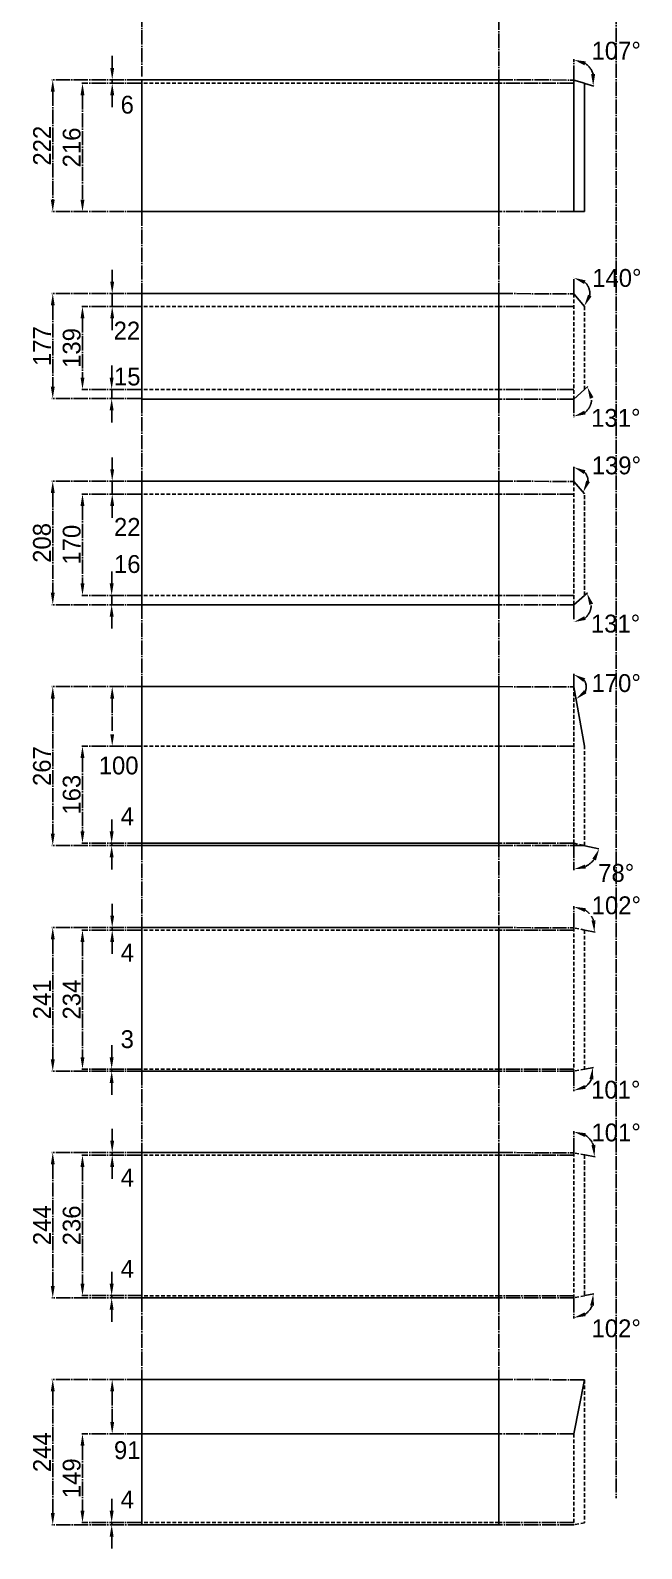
# Model space of a CAD drawing. Header units: millimetres. Extents: x -5727 to 14380, y -5693 to 6274.
# Drawn here: x 13352 to 14380, y -5693 to -3141 of the extents above; entities that cross this region are included whole.
import ezdxf

# ---------------------------------------------------------------- set-up
doc = ezdxf.new("R2010")
doc.units = ezdxf.units.MM
doc.linetypes.add('ACAD_ISO04W100', pattern=[30, 24, -3, 0, -3])
doc.linetypes.add('HIDDEN', pattern=[9.525, 6.35, -3.175])
doc.layers.add('Interior', color=7, linetype='HIDDEN')
doc.layers.add('Linhas apoio', color=8, linetype='ACAD_ISO04W100', transparency=0.3)
doc.dimstyles.new('roy-1', dxfattribs={"dimtxt": 30, "dimasz": 20, "dimexe": 1.25, "dimexo": 0.625, "dimgap": 3, "dimtad": 3, "dimtoh": 1, "dimdec": 0, "dimtxsty": 'Standard', "dimcen": 2.5, "dimadec": 0, "dimazin": 0, "dimtfac": 1, "dimtdec": 0, "dimtmove": 0, "dimatfit": 2, "dimfxl": 1, "dimarcsym": 0})

# ---------------------------------------------------------------- blocks, each defined once
blk = doc.blocks.new('*D359')
at = {"layer": 'Defpoints', "color": 0, "transparency": 16777216}
for p in [(13489.7, -3230.3), (13539.7, -3224.3), (13539.7, -3230.3)]:
    blk.add_point(p, dxfattribs=at)
at = {"layer": 'Linhas apoio', "color": 0, "linetype": 'ACAD_ISO04W100', "lineweight": -2, "transparency": 16777216}
for p, q in [((13489.7, -3204.3), (13489.7, -3184.3)), ((13539.1, -3224.3), (13488.4, -3224.3)), ((13539.1, -3230.3), (13488.4, -3230.3)), ((13489.7, -3224.3), (13489.7, -3230.3)), ((13489.7, -3250.3), (13489.7, -3270.3))]:
    blk.add_line(p, q, dxfattribs=at)
at = {"layer": 'Linhas apoio', "color": 0, "transparency": 16777216}
for points in [[(13486.4, -3204.3), (13493, -3204.3), (13489.7, -3224.3)], [(13486.4, -3250.3), (13493, -3250.3), (13489.7, -3230.3)]]:
    blk.add_solid(points, dxfattribs=at)
at = {"layer": 'Linhas apoio', "color": 0, "transparency": 16777216, "insert": (13515, -3266.4), "char_height": 30, "attachment_point": 5}
blk.add_mtext('6', dxfattribs=at)
blk = doc.blocks.new('*D360')
at = {"layer": 'Defpoints', "color": 0, "transparency": 16777216}
for p in [(13539.7, -3224.3), (13389.7, -3446), (13539.7, -3446)]:
    blk.add_point(p, dxfattribs=at)
at = {"layer": 'Linhas apoio', "color": 0, "linetype": 'ACAD_ISO04W100', "lineweight": -2, "transparency": 16777216}
for p, q in [((13539.1, -3224.3), (13388.4, -3224.3)), ((13389.7, -3244.3), (13389.7, -3426)), ((13539.1, -3446), (13388.4, -3446))]:
    blk.add_line(p, q, dxfattribs=at)
at = {"layer": 'Linhas apoio', "color": 0, "transparency": 16777216}
for points in [[(13386.4, -3244.3), (13393, -3244.3), (13389.7, -3224.3)], [(13386.4, -3426), (13393, -3426), (13389.7, -3446)]]:
    blk.add_solid(points, dxfattribs=at)
at = {"layer": 'Linhas apoio', "color": 0, "transparency": 16777216, "insert": (13371.7, -3335.1), "char_height": 30, "attachment_point": 5, "rotation": 90}
blk.add_mtext('222', dxfattribs=at)
blk = doc.blocks.new('*D361')
at = {"layer": 'Defpoints', "color": 0, "transparency": 16777216}
for p in [(13539.7, -3230.3), (13439.7, -3446), (13539.7, -3446)]:
    blk.add_point(p, dxfattribs=at)
at = {"layer": 'Linhas apoio', "color": 0, "linetype": 'ACAD_ISO04W100', "lineweight": -2, "transparency": 16777216}
for p, q in [((13539.1, -3230.3), (13438.4, -3230.3)), ((13439.7, -3250.3), (13439.7, -3426)), ((13539.1, -3446), (13438.4, -3446))]:
    blk.add_line(p, q, dxfattribs=at)
at = {"layer": 'Linhas apoio', "color": 0, "transparency": 16777216}
for points in [[(13436.4, -3250.3), (13443, -3250.3), (13439.7, -3230.3)], [(13436.4, -3426), (13443, -3426), (13439.7, -3446)]]:
    blk.add_solid(points, dxfattribs=at)
at = {"layer": 'Linhas apoio', "color": 0, "transparency": 16777216, "insert": (13421.7, -3338.1), "char_height": 30, "attachment_point": 5, "rotation": 90}
blk.add_mtext('216', dxfattribs=at)
blk = doc.blocks.new('*D362')
at = {"layer": 'Defpoints', "color": 0, "transparency": 16777216}
for p in [(13539.7, -3583.7), (13489.7, -3605.4), (13539.7, -3605.4)]:
    blk.add_point(p, dxfattribs=at)
at = {"layer": 'Linhas apoio', "color": 0, "linetype": 'ACAD_ISO04W100', "lineweight": -2, "transparency": 16777216}
for p, q in [((13489.7, -3563.7), (13489.7, -3543.7)), ((13539.1, -3583.7), (13488.4, -3583.7)), ((13489.7, -3583.7), (13489.7, -3605.4)), ((13539.1, -3605.4), (13488.4, -3605.4)), ((13489.7, -3625.4), (13489.7, -3645.4))]:
    blk.add_line(p, q, dxfattribs=at)
at = {"layer": 'Linhas apoio', "color": 0, "transparency": 16777216}
for points in [[(13486.4, -3563.7), (13493, -3563.7), (13489.7, -3583.7)], [(13486.4, -3625.4), (13493, -3625.4), (13489.7, -3605.4)]]:
    blk.add_solid(points, dxfattribs=at)
at = {"layer": 'Linhas apoio', "color": 0, "transparency": 16777216, "insert": (13514.4, -3645.9), "char_height": 30, "attachment_point": 5}
blk.add_mtext('22', dxfattribs=at)
blk = doc.blocks.new('*D363')
at = {"layer": 'Defpoints', "color": 0, "transparency": 16777216}
for p in [(13539.7, -3583.7), (13389.7, -3760.2), (13539.7, -3760.2)]:
    blk.add_point(p, dxfattribs=at)
at = {"layer": 'Linhas apoio', "color": 0, "linetype": 'ACAD_ISO04W100', "lineweight": -2, "transparency": 16777216}
for p, q in [((13539.1, -3583.7), (13388.4, -3583.7)), ((13389.7, -3603.7), (13389.7, -3740.2)), ((13539.1, -3760.2), (13388.4, -3760.2))]:
    blk.add_line(p, q, dxfattribs=at)
at = {"layer": 'Linhas apoio', "color": 0, "transparency": 16777216}
for points in [[(13386.4, -3603.7), (13393, -3603.7), (13389.7, -3583.7)], [(13386.4, -3740.2), (13393, -3740.2), (13389.7, -3760.2)]]:
    blk.add_solid(points, dxfattribs=at)
at = {"layer": 'Linhas apoio', "color": 0, "transparency": 16777216, "insert": (13371.7, -3672), "char_height": 30, "attachment_point": 5, "rotation": 90}
blk.add_mtext('177', dxfattribs=at)
blk = doc.blocks.new('*D364')
at = {"layer": 'Defpoints', "color": 0, "transparency": 16777216}
for p in [(13539.7, -3605.4), (13439.7, -3744.8), (13539.7, -3744.8)]:
    blk.add_point(p, dxfattribs=at)
at = {"layer": 'Linhas apoio', "color": 0, "linetype": 'ACAD_ISO04W100', "lineweight": -2, "transparency": 16777216}
for p, q in [((13539.1, -3605.4), (13438.4, -3605.4)), ((13439.7, -3625.4), (13439.7, -3724.8)), ((13539.1, -3744.8), (13438.4, -3744.8))]:
    blk.add_line(p, q, dxfattribs=at)
at = {"layer": 'Linhas apoio', "color": 0, "transparency": 16777216}
for points in [[(13436.4, -3625.4), (13443, -3625.4), (13439.7, -3605.4)], [(13436.4, -3724.8), (13443, -3724.8), (13439.7, -3744.8)]]:
    blk.add_solid(points, dxfattribs=at)
at = {"layer": 'Linhas apoio', "color": 0, "transparency": 16777216, "insert": (13421.7, -3675.1), "char_height": 30, "attachment_point": 5, "rotation": 90}
blk.add_mtext('139', dxfattribs=at)
blk = doc.blocks.new('*D365')
at = {"layer": 'Defpoints', "color": 0, "transparency": 16777216}
for p in [(13539.7, -3744.8), (13488.8, -3760.2), (13539.7, -3760.2)]:
    blk.add_point(p, dxfattribs=at)
at = {"layer": 'Linhas apoio', "color": 0, "linetype": 'ACAD_ISO04W100', "lineweight": -2, "transparency": 16777216}
for p, q in [((13488.8, -3724.8), (13488.8, -3704.8)), ((13539.1, -3744.8), (13487.5, -3744.8)), ((13488.8, -3744.8), (13488.8, -3760.2)), ((13539.1, -3760.2), (13487.5, -3760.2)), ((13488.8, -3780.2), (13488.8, -3800.2))]:
    blk.add_line(p, q, dxfattribs=at)
at = {"layer": 'Linhas apoio', "color": 0, "transparency": 16777216}
for points in [[(13485.4, -3724.8), (13492.1, -3724.8), (13488.8, -3744.8)], [(13485.4, -3780.2), (13492.1, -3780.2), (13488.8, -3760.2)]]:
    blk.add_solid(points, dxfattribs=at)
at = {"layer": 'Linhas apoio', "color": 0, "transparency": 16777216, "insert": (13515, -3723.3), "char_height": 30, "attachment_point": 5}
blk.add_mtext('15', dxfattribs=at)
blk = doc.blocks.new('*D366')
at = {"layer": 'Defpoints', "color": 0, "transparency": 16777216}
for p in [(13539.7, -3899), (13489.7, -3920.6), (13539.7, -3920.6)]:
    blk.add_point(p, dxfattribs=at)
at = {"layer": 'Linhas apoio', "color": 0, "linetype": 'ACAD_ISO04W100', "lineweight": -2, "transparency": 16777216}
for p, q in [((13489.7, -3879), (13489.7, -3859)), ((13539.1, -3899), (13488.4, -3899)), ((13489.7, -3899), (13489.7, -3920.6)), ((13539.1, -3920.6), (13488.4, -3920.6)), ((13489.7, -3940.6), (13489.7, -3960.6))]:
    blk.add_line(p, q, dxfattribs=at)
at = {"layer": 'Linhas apoio', "color": 0, "transparency": 16777216}
for points in [[(13486.4, -3879), (13493, -3879), (13489.7, -3899)], [(13486.4, -3940.6), (13493, -3940.6), (13489.7, -3920.6)]]:
    blk.add_solid(points, dxfattribs=at)
at = {"layer": 'Linhas apoio', "color": 0, "transparency": 16777216, "insert": (13515, -3975.9), "char_height": 30, "attachment_point": 5}
blk.add_mtext('22', dxfattribs=at)
blk = doc.blocks.new('*D367')
at = {"layer": 'Defpoints', "color": 0, "transparency": 16777216}
for p in [(13539.7, -3899), (13389.7, -4106.6), (13539.7, -4106.6)]:
    blk.add_point(p, dxfattribs=at)
at = {"layer": 'Linhas apoio', "color": 0, "linetype": 'ACAD_ISO04W100', "lineweight": -2, "transparency": 16777216}
for p, q in [((13539.1, -3899), (13388.4, -3899)), ((13389.7, -3919), (13389.7, -4086.6)), ((13539.1, -4106.6), (13388.4, -4106.6))]:
    blk.add_line(p, q, dxfattribs=at)
at = {"layer": 'Linhas apoio', "color": 0, "transparency": 16777216}
for points in [[(13386.4, -3919), (13393, -3919), (13389.7, -3899)], [(13386.4, -4086.6), (13393, -4086.6), (13389.7, -4106.6)]]:
    blk.add_solid(points, dxfattribs=at)
at = {"layer": 'Linhas apoio', "color": 0, "transparency": 16777216, "insert": (13371.7, -4002.8), "char_height": 30, "attachment_point": 5, "rotation": 90}
blk.add_mtext('208', dxfattribs=at)
blk = doc.blocks.new('*D368')
at = {"layer": 'Defpoints', "color": 0, "transparency": 16777216}
for p in [(13539.7, -3920.6), (13439.7, -4090.9), (13539.7, -4090.9)]:
    blk.add_point(p, dxfattribs=at)
at = {"layer": 'Linhas apoio', "color": 0, "linetype": 'ACAD_ISO04W100', "lineweight": -2, "transparency": 16777216}
for p, q in [((13539.1, -3920.6), (13438.4, -3920.6)), ((13439.7, -3940.6), (13439.7, -4070.9)), ((13539.1, -4090.9), (13438.4, -4090.9))]:
    blk.add_line(p, q, dxfattribs=at)
at = {"layer": 'Linhas apoio', "color": 0, "transparency": 16777216}
for points in [[(13436.4, -3940.6), (13443, -3940.6), (13439.7, -3920.6)], [(13436.4, -4070.9), (13443, -4070.9), (13439.7, -4090.9)]]:
    blk.add_solid(points, dxfattribs=at)
at = {"layer": 'Linhas apoio', "color": 0, "transparency": 16777216, "insert": (13421.7, -4005.8), "char_height": 30, "attachment_point": 5, "rotation": 90}
blk.add_mtext('170', dxfattribs=at)
blk = doc.blocks.new('*D369')
at = {"layer": 'Defpoints', "color": 0, "transparency": 16777216}
for p in [(13488.8, -4106.6), (13539.7, -4090.9), (13539.7, -4106.6)]:
    blk.add_point(p, dxfattribs=at)
at = {"layer": 'Linhas apoio', "color": 0, "linetype": 'ACAD_ISO04W100', "lineweight": -2, "transparency": 16777216}
for p, q in [((13488.8, -4070.9), (13488.8, -4050.9)), ((13539.1, -4090.9), (13487.5, -4090.9)), ((13539.1, -4106.6), (13487.5, -4106.6)), ((13488.8, -4090.9), (13488.8, -4106.6)), ((13488.8, -4126.6), (13488.8, -4146.6))]:
    blk.add_line(p, q, dxfattribs=at)
at = {"layer": 'Linhas apoio', "color": 0, "transparency": 16777216}
for points in [[(13485.4, -4070.9), (13492.1, -4070.9), (13488.8, -4090.9)], [(13485.4, -4126.6), (13492.1, -4126.6), (13488.8, -4106.6)]]:
    blk.add_solid(points, dxfattribs=at)
at = {"layer": 'Linhas apoio', "color": 0, "transparency": 16777216, "insert": (13515, -4038.5), "char_height": 30, "attachment_point": 5}
blk.add_mtext('16', dxfattribs=at)
blk = doc.blocks.new('*D370')
at = {"layer": 'Defpoints', "color": 0, "transparency": 16777216}
for p in [(13539.7, -4244.3), (13489.7, -4344.3), (13539.7, -4344.3)]:
    blk.add_point(p, dxfattribs=at)
at = {"layer": 'Linhas apoio', "color": 0, "linetype": 'ACAD_ISO04W100', "lineweight": -2, "transparency": 16777216}
for p, q in [((13539.1, -4244.3), (13488.4, -4244.3)), ((13489.7, -4264.3), (13489.7, -4324.3)), ((13539.1, -4344.3), (13488.4, -4344.3))]:
    blk.add_line(p, q, dxfattribs=at)
at = {"layer": 'Linhas apoio', "color": 0, "transparency": 16777216}
for points in [[(13486.4, -4264.3), (13493, -4264.3), (13489.7, -4244.3)], [(13486.4, -4324.3), (13493, -4324.3), (13489.7, -4344.3)]]:
    blk.add_solid(points, dxfattribs=at)
at = {"layer": 'Linhas apoio', "color": 0, "transparency": 16777216, "insert": (13500.5, -4377.1), "char_height": 30, "attachment_point": 5}
blk.add_mtext('100', dxfattribs=at)
blk = doc.blocks.new('*D371')
at = {"layer": 'Defpoints', "color": 0, "transparency": 16777216}
for p in [(13539.7, -4244.3), (13389.7, -4511.5), (13539.7, -4511.5)]:
    blk.add_point(p, dxfattribs=at)
at = {"layer": 'Linhas apoio', "color": 0, "linetype": 'ACAD_ISO04W100', "lineweight": -2, "transparency": 16777216}
for p, q in [((13539.1, -4244.3), (13388.4, -4244.3)), ((13389.7, -4264.3), (13389.7, -4491.5)), ((13539.1, -4511.5), (13388.4, -4511.5))]:
    blk.add_line(p, q, dxfattribs=at)
at = {"layer": 'Linhas apoio', "color": 0, "transparency": 16777216}
for points in [[(13386.4, -4264.3), (13393, -4264.3), (13389.7, -4244.3)], [(13386.4, -4491.5), (13393, -4491.5), (13389.7, -4511.5)]]:
    blk.add_solid(points, dxfattribs=at)
at = {"layer": 'Linhas apoio', "color": 0, "transparency": 16777216, "insert": (13371.7, -4377.9), "char_height": 30, "attachment_point": 5, "rotation": 90}
blk.add_mtext('267', dxfattribs=at)
blk = doc.blocks.new('*D372')
at = {"layer": 'Defpoints', "color": 0, "transparency": 16777216}
for p in [(13539.7, -4344.3), (13439.7, -4507.6), (13539.8, -4507.6)]:
    blk.add_point(p, dxfattribs=at)
at = {"layer": 'Linhas apoio', "color": 0, "linetype": 'ACAD_ISO04W100', "lineweight": -2, "transparency": 16777216}
for p, q in [((13539.1, -4344.3), (13438.4, -4344.3)), ((13439.7, -4364.3), (13439.7, -4487.6)), ((13539.2, -4507.6), (13438.4, -4507.6))]:
    blk.add_line(p, q, dxfattribs=at)
at = {"layer": 'Linhas apoio', "color": 0, "transparency": 16777216}
for points in [[(13436.4, -4364.3), (13443, -4364.3), (13439.7, -4344.3)], [(13436.4, -4487.6), (13443, -4487.6), (13439.7, -4507.6)]]:
    blk.add_solid(points, dxfattribs=at)
at = {"layer": 'Linhas apoio', "color": 0, "transparency": 16777216, "insert": (13421.7, -4426), "char_height": 30, "attachment_point": 5, "rotation": 90}
blk.add_mtext('163', dxfattribs=at)
blk = doc.blocks.new('*D373')
at = {"layer": 'Defpoints', "color": 0, "transparency": 16777216}
for p in [(13488.8, -4511.5), (13539.7, -4511.5), (13539.8, -4507.6)]:
    blk.add_point(p, dxfattribs=at)
at = {"layer": 'Linhas apoio', "color": 0, "linetype": 'ACAD_ISO04W100', "lineweight": -2, "transparency": 16777216}
for p, q in [((13488.8, -4487.6), (13488.8, -4467.6)), ((13539.2, -4507.6), (13487.5, -4507.6)), ((13539.1, -4511.5), (13487.5, -4511.5)), ((13488.8, -4507.6), (13488.8, -4511.5)), ((13488.8, -4531.5), (13488.8, -4551.5))]:
    blk.add_line(p, q, dxfattribs=at)
at = {"layer": 'Linhas apoio', "color": 0, "transparency": 16777216}
for points in [[(13485.4, -4487.6), (13492.1, -4487.6), (13488.8, -4507.6)], [(13485.4, -4531.5), (13492.1, -4531.5), (13488.8, -4511.5)]]:
    blk.add_solid(points, dxfattribs=at)
at = {"layer": 'Linhas apoio', "color": 0, "transparency": 16777216, "insert": (13515, -4462.4), "char_height": 30, "attachment_point": 5}
blk.add_mtext('4', dxfattribs=at)
blk = doc.blocks.new('*D374')
at = {"layer": 'Defpoints', "color": 0, "transparency": 16777216}
for p in [(13489.7, -4653.5), (13539.7, -4649.3), (13539.7, -4653.5)]:
    blk.add_point(p, dxfattribs=at)
at = {"layer": 'Linhas apoio', "color": 0, "linetype": 'ACAD_ISO04W100', "lineweight": -2, "transparency": 16777216}
for p, q in [((13489.7, -4629.3), (13489.7, -4609.3)), ((13539.1, -4649.3), (13488.4, -4649.3)), ((13539.1, -4653.5), (13488.4, -4653.5)), ((13489.7, -4649.3), (13489.7, -4653.5)), ((13489.7, -4673.5), (13489.7, -4693.5))]:
    blk.add_line(p, q, dxfattribs=at)
at = {"layer": 'Linhas apoio', "color": 0, "transparency": 16777216}
for points in [[(13486.4, -4629.3), (13493, -4629.3), (13489.7, -4649.3)], [(13486.4, -4673.5), (13493, -4673.5), (13489.7, -4653.5)]]:
    blk.add_solid(points, dxfattribs=at)
at = {"layer": 'Linhas apoio', "color": 0, "transparency": 16777216, "insert": (13515, -4691.4), "char_height": 30, "attachment_point": 5}
blk.add_mtext('4', dxfattribs=at)
blk = doc.blocks.new('*D375')
at = {"layer": 'Defpoints', "color": 0, "transparency": 16777216}
for p in [(13539.7, -4649.3), (13389.7, -4890.7), (13539.7, -4890.7)]:
    blk.add_point(p, dxfattribs=at)
at = {"layer": 'Linhas apoio', "color": 0, "linetype": 'ACAD_ISO04W100', "lineweight": -2, "transparency": 16777216}
for p, q in [((13539.1, -4649.3), (13388.4, -4649.3)), ((13389.7, -4669.3), (13389.7, -4870.7)), ((13539.1, -4890.7), (13388.4, -4890.7))]:
    blk.add_line(p, q, dxfattribs=at)
at = {"layer": 'Linhas apoio', "color": 0, "transparency": 16777216}
for points in [[(13386.4, -4669.3), (13393, -4669.3), (13389.7, -4649.3)], [(13386.4, -4870.7), (13393, -4870.7), (13389.7, -4890.7)]]:
    blk.add_solid(points, dxfattribs=at)
at = {"layer": 'Linhas apoio', "color": 0, "transparency": 16777216, "insert": (13371.7, -4770), "char_height": 30, "attachment_point": 5, "rotation": 90}
blk.add_mtext('241', dxfattribs=at)
blk = doc.blocks.new('*D376')
at = {"layer": 'Defpoints', "color": 0, "transparency": 16777216}
for p in [(13539.7, -4653.5), (13439.7, -4887.2), (13539.7, -4887.2)]:
    blk.add_point(p, dxfattribs=at)
at = {"layer": 'Linhas apoio', "color": 0, "linetype": 'ACAD_ISO04W100', "lineweight": -2, "transparency": 16777216}
for p, q in [((13539.1, -4653.5), (13438.4, -4653.5)), ((13439.7, -4673.5), (13439.7, -4867.2)), ((13539.1, -4887.2), (13438.4, -4887.2))]:
    blk.add_line(p, q, dxfattribs=at)
at = {"layer": 'Linhas apoio', "color": 0, "transparency": 16777216}
for points in [[(13436.4, -4673.5), (13443, -4673.5), (13439.7, -4653.5)], [(13436.4, -4867.2), (13443, -4867.2), (13439.7, -4887.2)]]:
    blk.add_solid(points, dxfattribs=at)
at = {"layer": 'Linhas apoio', "color": 0, "transparency": 16777216, "insert": (13421.7, -4770.4), "char_height": 30, "attachment_point": 5, "rotation": 90}
blk.add_mtext('234', dxfattribs=at)
blk = doc.blocks.new('*D377')
at = {"layer": 'Defpoints', "color": 0, "transparency": 16777216}
for p in [(13488.8, -4890.7), (13539.7, -4887.2), (13539.7, -4890.7)]:
    blk.add_point(p, dxfattribs=at)
at = {"layer": 'Linhas apoio', "color": 0, "linetype": 'ACAD_ISO04W100', "lineweight": -2, "transparency": 16777216}
for p, q in [((13488.8, -4867.2), (13488.8, -4847.2)), ((13539.1, -4887.2), (13487.5, -4887.2)), ((13539.1, -4890.7), (13487.5, -4890.7)), ((13488.8, -4887.2), (13488.8, -4890.7)), ((13488.8, -4910.7), (13488.8, -4930.7))]:
    blk.add_line(p, q, dxfattribs=at)
at = {"layer": 'Linhas apoio', "color": 0, "transparency": 16777216}
for points in [[(13485.4, -4867.2), (13492.1, -4867.2), (13488.8, -4887.2)], [(13485.4, -4910.7), (13492.1, -4910.7), (13488.8, -4890.7)]]:
    blk.add_solid(points, dxfattribs=at)
at = {"layer": 'Linhas apoio', "color": 0, "transparency": 16777216, "insert": (13515, -4837.1), "char_height": 30, "attachment_point": 5}
blk.add_mtext('3', dxfattribs=at)
blk = doc.blocks.new('*D378')
at = {"layer": 'Defpoints', "color": 0, "transparency": 16777216}
for p in [(13489.7, -5031.7), (13539.7, -5027.5), (13539.7, -5031.7)]:
    blk.add_point(p, dxfattribs=at)
at = {"layer": 'Linhas apoio', "color": 0, "linetype": 'ACAD_ISO04W100', "lineweight": -2, "transparency": 16777216}
for p, q in [((13489.7, -5007.5), (13489.7, -4987.5)), ((13539.1, -5027.5), (13488.4, -5027.5)), ((13539.1, -5031.7), (13488.4, -5031.7)), ((13489.7, -5027.5), (13489.7, -5031.7)), ((13489.7, -5051.7), (13489.7, -5071.7))]:
    blk.add_line(p, q, dxfattribs=at)
at = {"layer": 'Linhas apoio', "color": 0, "transparency": 16777216}
for points in [[(13486.4, -5007.5), (13493, -5007.5), (13489.7, -5027.5)], [(13486.4, -5051.7), (13493, -5051.7), (13489.7, -5031.7)]]:
    blk.add_solid(points, dxfattribs=at)
at = {"layer": 'Linhas apoio', "color": 0, "transparency": 16777216, "insert": (13515, -5069.6), "char_height": 30, "attachment_point": 5}
blk.add_mtext('4', dxfattribs=at)
blk = doc.blocks.new('*D379')
at = {"layer": 'Defpoints', "color": 0, "transparency": 16777216}
for p in [(13539.7, -5027.5), (13389.7, -5271.8), (13540.3, -5271.8)]:
    blk.add_point(p, dxfattribs=at)
at = {"layer": 'Linhas apoio', "color": 0, "linetype": 'ACAD_ISO04W100', "lineweight": -2, "transparency": 16777216}
for p, q in [((13539.1, -5027.5), (13388.4, -5027.5)), ((13389.7, -5047.5), (13389.7, -5251.8)), ((13539.7, -5271.8), (13388.4, -5271.8))]:
    blk.add_line(p, q, dxfattribs=at)
at = {"layer": 'Linhas apoio', "color": 0, "transparency": 16777216}
for points in [[(13386.4, -5047.5), (13393, -5047.5), (13389.7, -5027.5)], [(13386.4, -5251.8), (13393, -5251.8), (13389.7, -5271.8)]]:
    blk.add_solid(points, dxfattribs=at)
at = {"layer": 'Linhas apoio', "color": 0, "transparency": 16777216, "insert": (13371.7, -5149.6), "char_height": 30, "attachment_point": 5, "rotation": 90}
blk.add_mtext('244', dxfattribs=at)
blk = doc.blocks.new('*D380')
at = {"layer": 'Defpoints', "color": 0, "transparency": 16777216}
for p in [(13539.7, -5031.7), (13439.7, -5268), (13540.3, -5268)]:
    blk.add_point(p, dxfattribs=at)
at = {"layer": 'Linhas apoio', "color": 0, "linetype": 'ACAD_ISO04W100', "lineweight": -2, "transparency": 16777216}
for p, q in [((13539.1, -5031.7), (13438.4, -5031.7)), ((13439.7, -5051.7), (13439.7, -5248)), ((13539.7, -5268), (13438.4, -5268))]:
    blk.add_line(p, q, dxfattribs=at)
at = {"layer": 'Linhas apoio', "color": 0, "transparency": 16777216}
for points in [[(13436.4, -5051.7), (13443, -5051.7), (13439.7, -5031.7)], [(13436.4, -5248), (13443, -5248), (13439.7, -5268)]]:
    blk.add_solid(points, dxfattribs=at)
at = {"layer": 'Linhas apoio', "color": 0, "transparency": 16777216, "insert": (13421.7, -5149.9), "char_height": 30, "attachment_point": 5, "rotation": 90}
blk.add_mtext('236', dxfattribs=at)
blk = doc.blocks.new('*D381')
at = {"layer": 'Defpoints', "color": 0, "transparency": 16777216}
for p in [(13488.8, -5271.8), (13540.3, -5268), (13540.3, -5271.8)]:
    blk.add_point(p, dxfattribs=at)
at = {"layer": 'Linhas apoio', "color": 0, "linetype": 'ACAD_ISO04W100', "lineweight": -2, "transparency": 16777216}
for p, q in [((13488.8, -5248), (13488.8, -5228)), ((13539.7, -5268), (13487.5, -5268)), ((13539.7, -5271.8), (13487.5, -5271.8)), ((13488.8, -5268), (13488.8, -5271.8)), ((13488.8, -5291.8), (13488.8, -5311.8))]:
    blk.add_line(p, q, dxfattribs=at)
at = {"layer": 'Linhas apoio', "color": 0, "transparency": 16777216}
for points in [[(13485.4, -5248), (13492.1, -5248), (13488.8, -5268)], [(13485.4, -5291.8), (13492.1, -5291.8), (13488.8, -5271.8)]]:
    blk.add_solid(points, dxfattribs=at)
at = {"layer": 'Linhas apoio', "color": 0, "transparency": 16777216, "insert": (13515, -5222.9), "char_height": 30, "attachment_point": 5}
blk.add_mtext('4', dxfattribs=at)
blk = doc.blocks.new('*D387')
at = {"layer": 'Defpoints', "color": 0, "transparency": 16777216}
for p in [(13539.7, -5408.9), (13489.7, -5500.3), (13539.7, -5500.3)]:
    blk.add_point(p, dxfattribs=at)
at = {"layer": 'Linhas apoio', "color": 0, "linetype": 'ACAD_ISO04W100', "lineweight": -2, "transparency": 16777216}
for p, q in [((13539.1, -5408.9), (13488.4, -5408.9)), ((13489.7, -5428.9), (13489.7, -5480.3)), ((13539.1, -5500.3), (13488.4, -5500.3))]:
    blk.add_line(p, q, dxfattribs=at)
at = {"layer": 'Linhas apoio', "color": 0, "transparency": 16777216}
for points in [[(13486.4, -5428.9), (13493, -5428.9), (13489.7, -5408.9)], [(13486.4, -5480.3), (13493, -5480.3), (13489.7, -5500.3)]]:
    blk.add_solid(points, dxfattribs=at)
at = {"layer": 'Linhas apoio', "color": 0, "transparency": 16777216, "insert": (13515, -5527.9), "char_height": 30, "attachment_point": 5}
blk.add_mtext('91', dxfattribs=at)
blk = doc.blocks.new('*D388')
at = {"layer": 'Defpoints', "color": 0, "transparency": 16777216}
for p in [(13539.7, -5408.9), (13389.7, -5653.2), (13540.3, -5653.2)]:
    blk.add_point(p, dxfattribs=at)
at = {"layer": 'Linhas apoio', "color": 0, "linetype": 'ACAD_ISO04W100', "lineweight": -2, "transparency": 16777216}
for p, q in [((13539.1, -5408.9), (13388.4, -5408.9)), ((13389.7, -5428.9), (13389.7, -5633.2)), ((13539.7, -5653.2), (13388.4, -5653.2))]:
    blk.add_line(p, q, dxfattribs=at)
at = {"layer": 'Linhas apoio', "color": 0, "transparency": 16777216}
for points in [[(13386.4, -5428.9), (13393, -5428.9), (13389.7, -5408.9)], [(13386.4, -5633.2), (13393, -5633.2), (13389.7, -5653.2)]]:
    blk.add_solid(points, dxfattribs=at)
at = {"layer": 'Linhas apoio', "color": 0, "transparency": 16777216, "insert": (13371.7, -5531.1), "char_height": 30, "attachment_point": 5, "rotation": 90}
blk.add_mtext('244', dxfattribs=at)
blk = doc.blocks.new('*D389')
at = {"layer": 'Defpoints', "color": 0, "transparency": 16777216}
for p in [(13539.7, -5500.3), (13439.7, -5649.5), (13539.7, -5649.5)]:
    blk.add_point(p, dxfattribs=at)
at = {"layer": 'Linhas apoio', "color": 0, "linetype": 'ACAD_ISO04W100', "lineweight": -2, "transparency": 16777216}
for p, q in [((13539.1, -5500.3), (13438.4, -5500.3)), ((13439.7, -5520.3), (13439.7, -5629.5)), ((13539.1, -5649.5), (13438.4, -5649.5))]:
    blk.add_line(p, q, dxfattribs=at)
at = {"layer": 'Linhas apoio', "color": 0, "transparency": 16777216}
for points in [[(13436.4, -5520.3), (13443, -5520.3), (13439.7, -5500.3)], [(13436.4, -5629.5), (13443, -5629.5), (13439.7, -5649.5)]]:
    blk.add_solid(points, dxfattribs=at)
at = {"layer": 'Linhas apoio', "color": 0, "transparency": 16777216, "insert": (13421.7, -5574.9), "char_height": 30, "attachment_point": 5, "rotation": 90}
blk.add_mtext('149', dxfattribs=at)
blk = doc.blocks.new('*D390')
at = {"layer": 'Defpoints', "color": 0, "transparency": 16777216}
for p in [(13488.8, -5653.2), (13539.7, -5649.5), (13540.3, -5653.2)]:
    blk.add_point(p, dxfattribs=at)
at = {"layer": 'Linhas apoio', "color": 0, "linetype": 'ACAD_ISO04W100', "lineweight": -2, "transparency": 16777216}
for p, q in [((13488.8, -5629.5), (13488.8, -5609.5)), ((13539.1, -5649.5), (13487.5, -5649.5)), ((13539.7, -5653.2), (13487.5, -5653.2)), ((13488.8, -5649.5), (13488.8, -5653.2)), ((13488.8, -5673.2), (13488.8, -5693.2))]:
    blk.add_line(p, q, dxfattribs=at)
at = {"layer": 'Linhas apoio', "color": 0, "transparency": 16777216}
for points in [[(13485.4, -5629.5), (13492.1, -5629.5), (13488.8, -5649.5)], [(13485.4, -5673.2), (13492.1, -5673.2), (13488.8, -5653.2)]]:
    blk.add_solid(points, dxfattribs=at)
at = {"layer": 'Linhas apoio', "color": 0, "transparency": 16777216, "insert": (13515, -5610.5), "char_height": 30, "attachment_point": 5}
blk.add_mtext('4', dxfattribs=at)
blk = doc.blocks.new('*D397')
at = {"layer": 'Defpoints', "color": 0, "transparency": 16777216}
for p in [(14285.9, -3197.2), (14266.1, -3224.8), (14266.1, -3224.8), (14284.1, -3230.3), (14266.1, -3446)]:
    blk.add_point(p, dxfattribs=at)
at = {"layer": 'Linhas apoio', "color": 0, "linetype": 'ACAD_ISO04W100', "lineweight": -2, "transparency": 16777216}
for p, q in [((14266.1, -3224.1), (14266.1, -3189.5)), ((14284.7, -3230.5), (14299.8, -3235.1))]:
    blk.add_line(p, q, dxfattribs=at)
blk.add_arc((14266.1, -3224.8), 34, 17.1466, 55.7673, dxfattribs=at)
at = {"layer": 'Linhas apoio', "color": 0, "transparency": 16777216}
for points in [[(14284.2, -3199.9), (14286.2, -3193.5), (14266.1, -3190.8)], [(14301.9, -3214.8), (14295.2, -3214.8), (14298.6, -3234.8)]]:
    blk.add_solid(points, dxfattribs=at)
at = {"layer": 'Linhas apoio', "color": 0, "transparency": 16777216, "insert": (14337.4, -3175.7), "char_height": 30, "attachment_point": 5}
blk.add_mtext('107°', dxfattribs=at)
blk = doc.blocks.new('*D398')
at = {"layer": 'Defpoints', "color": 0, "transparency": 16777216}
for p in [(14266.1, -3584.2), (14284.1, -3744.8), (14266.1, -3760.2), (14266.1, -3760.2), (14286.8, -3782)]:
    blk.add_point(p, dxfattribs=at)
at = {"layer": 'Linhas apoio', "color": 0, "linetype": 'ACAD_ISO04W100', "lineweight": -2, "transparency": 16777216}
for p, q in [((14284.6, -3744.4), (14289.8, -3739.9)), ((14266.1, -3760.8), (14266.1, -3791.5))]:
    blk.add_line(p, q, dxfattribs=at)
blk.add_arc((14266.1, -3760.2), 30, 308.9177, 1.6575, dxfattribs=at)
at = {"layer": 'Linhas apoio', "color": 0, "transparency": 16777216}
for points in [[(14293, -3760.5), (14299.2, -3758.1), (14288.9, -3740.7)], [(14286.1, -3786.7), (14283.8, -3780.4), (14266.1, -3790.2)]]:
    blk.add_solid(points, dxfattribs=at)
at = {"layer": 'Linhas apoio', "color": 0, "transparency": 16777216, "insert": (14336.8, -3792.8), "char_height": 30, "attachment_point": 5}
blk.add_mtext('131°', dxfattribs=at)
blk = doc.blocks.new('*D399')
at = {"layer": 'Defpoints', "color": 0, "transparency": 16777216}
for p in [(14266.1, -3584.2), (14266.1, -3584.2), (14293.1, -3585.7), (14284.1, -3605.4), (14266.1, -3760.2)]:
    blk.add_point(p, dxfattribs=at)
at = {"layer": 'Linhas apoio', "color": 0, "linetype": 'ACAD_ISO04W100', "lineweight": -2, "transparency": 16777216}
blk.add_line((14266.1, -3583.6), (14266.1, -3556), dxfattribs=at)
blk.add_arc((14266.1, -3584.2), 27, 353.8548, 46.5187, dxfattribs=at)
at = {"layer": 'Linhas apoio', "color": 0, "transparency": 16777216}
for points in [[(14283.4, -3567.7), (14285.9, -3561.5), (14266.1, -3557.2)], [(14295.9, -3588.7), (14290, -3585.5), (14283.6, -3604.8)]]:
    blk.add_solid(points, dxfattribs=at)
at = {"layer": 'Linhas apoio', "color": 0, "transparency": 16777216, "insert": (14338.5, -3557.6), "char_height": 30, "attachment_point": 5}
blk.add_mtext('140°', dxfattribs=at)
blk = doc.blocks.new('*D401')
at = {"layer": 'Defpoints', "color": 0, "transparency": 16777216}
for p in [(14266.1, -3899.5), (14266.1, -3899.5), (14290, -3900.6), (14284.1, -3920.1), (14266.1, -4105.5)]:
    blk.add_point(p, dxfattribs=at)
at = {"layer": 'Linhas apoio', "color": 0, "linetype": 'ACAD_ISO04W100', "lineweight": -2, "transparency": 16777216}
blk.add_line((14266.1, -3898.8), (14266.1, -3874.3), dxfattribs=at)
blk.add_arc((14266.1, -3899.5), 23.9, 0.4347, 40.6044, dxfattribs=at)
at = {"layer": 'Linhas apoio', "color": 0, "transparency": 16777216}
for points in [[(14282.9, -3886.9), (14285.7, -3880.8), (14266.1, -3875.5)], [(14293.1, -3900.6), (14287, -3897.9), (14281.8, -3917.5)]]:
    blk.add_solid(points, dxfattribs=at)
at = {"layer": 'Linhas apoio', "color": 0, "transparency": 16777216, "insert": (14337.7, -3872.7), "char_height": 30, "attachment_point": 5}
blk.add_mtext('139°', dxfattribs=at)
blk = doc.blocks.new('*D402')
at = {"layer": 'Defpoints', "color": 0, "transparency": 16777216}
for p in [(14266.1, -3899.5), (14266.1, -4106.6), (14266.1, -4106.6), (14284.1, -4090.9), (14286.3, -4127.8)]:
    blk.add_point(p, dxfattribs=at)
at = {"layer": 'Linhas apoio', "color": 0, "linetype": 'ACAD_ISO04W100', "lineweight": -2, "transparency": 16777216}
for p, q in [((14266.1, -4107.2), (14266.1, -4137.1)), ((14284.6, -4090.5), (14289.1, -4086.5))]:
    blk.add_line(p, q, dxfattribs=at)
blk.add_arc((14266.1, -4106.6), 29.3, 309.9099, 1.1292, dxfattribs=at)
at = {"layer": 'Linhas apoio', "color": 0, "transparency": 16777216}
for points in [[(14292.3, -4107.2), (14298.5, -4104.8), (14288.2, -4087.3)], [(14286, -4132.2), (14283.8, -4125.9), (14266.1, -4135.9)]]:
    blk.add_solid(points, dxfattribs=at)
at = {"layer": 'Linhas apoio', "color": 0, "transparency": 16777216, "insert": (14336.3, -4138.6), "char_height": 30, "attachment_point": 5}
blk.add_mtext('131°', dxfattribs=at)
blk = doc.blocks.new('*D403')
at = {"layer": 'Defpoints', "color": 0, "transparency": 16777216}
for p in [(14283.6, -4233.3), (14266.1, -4244.8), (14266.1, -4244.8), (14284.1, -4344.3), (14266.2, -4507.6)]:
    blk.add_point(p, dxfattribs=at)
at = {"layer": 'Linhas apoio', "color": 0, "linetype": 'ACAD_ISO04W100', "lineweight": -2, "transparency": 16777216}
blk.add_line((14266.1, -4244.2), (14266.1, -4222.6), dxfattribs=at)
blk.add_arc((14266.1, -4244.8), 20.9, 337.334, 32.9414, dxfattribs=at)
at = {"layer": 'Linhas apoio', "color": 0, "transparency": 16777216}
for points in [[(14282.1, -4236.4), (14285.3, -4230.5), (14266.1, -4223.9)], [(14287.5, -4255.5), (14283.3, -4250.3), (14269.8, -4265.4)]]:
    blk.add_solid(points, dxfattribs=at)
at = {"layer": 'Linhas apoio', "color": 0, "transparency": 16777216, "insert": (14337.4, -4238.6), "char_height": 30, "attachment_point": 5}
blk.add_mtext('170°', dxfattribs=at)
blk = doc.blocks.new('*D404')
at = {"layer": 'Defpoints', "color": 0, "transparency": 16777216}
for p in [(14266.1, -4244.8), (14266.1, -4507.8), (14266.2, -4507.6), (14284.1, -4511.5), (14285.2, -4546.9)]:
    blk.add_point(p, dxfattribs=at)
at = {"layer": 'Linhas apoio', "color": 0, "linetype": 'ACAD_ISO04W100', "lineweight": -2, "transparency": 16777216}
for p, q in [((14266.1, -4508.5), (14266.1, -4552.6)), ((14284.7, -4511.7), (14310, -4517.3))]:
    blk.add_line(p, q, dxfattribs=at)
blk.add_arc((14266.1, -4507.6), 43.7, 296.4278, 321.1163, dxfattribs=at)
at = {"layer": 'Linhas apoio', "color": 0, "transparency": 16777216}
for points in [[(14297.1, -4533.6), (14303.2, -4536.5), (14308.8, -4517)], [(14286.3, -4550), (14284.8, -4543.5), (14266.1, -4551.3)]]:
    blk.add_solid(points, dxfattribs=at)
at = {"layer": 'Linhas apoio', "color": 0, "transparency": 16777216, "insert": (14337.4, -4557.7), "char_height": 30, "attachment_point": 5}
blk.add_mtext('78°', dxfattribs=at)
blk = doc.blocks.new('*D405')
at = {"layer": 'Defpoints', "color": 0, "transparency": 16777216}
for p in [(14285.9, -4620.4), (14266.1, -4649.8), (14266.1, -4649.8), (14284.1, -4653.5), (14266.1, -4890.7)]:
    blk.add_point(p, dxfattribs=at)
at = {"layer": 'Linhas apoio', "color": 0, "linetype": 'ACAD_ISO04W100', "lineweight": -2, "transparency": 16777216}
for p, q in [((14266.1, -4649.2), (14266.1, -4613.1)), ((14284.7, -4653.6), (14302, -4657.2))]:
    blk.add_line(p, q, dxfattribs=at)
for start, end in [(42.8849, 57.2144), (21.0634, 33.7357)]:
    blk.add_arc((14266.1, -4649.8), 35.4, start, end, dxfattribs=at)
at = {"layer": 'Linhas apoio', "color": 0, "transparency": 16777216}
for points in [[(14284.3, -4623.2), (14286.2, -4616.8), (14266.1, -4614.3)], [(14302.5, -4636.8), (14295.8, -4637.3), (14300.8, -4657)]]:
    blk.add_solid(points, dxfattribs=at)
at = {"layer": 'Linhas apoio', "color": 0, "transparency": 16777216, "insert": (14337.6, -4612.1), "char_height": 30, "attachment_point": 5}
blk.add_mtext('102°', dxfattribs=at)
blk = doc.blocks.new('*D406')
at = {"layer": 'Defpoints', "color": 0, "transparency": 16777216}
for p in [(14266.1, -4649.8), (14266.1, -4890.7), (14266.1, -4890.7), (14284.1, -4887.2), (14284.1, -4917.8)]:
    blk.add_point(p, dxfattribs=at)
at = {"layer": 'Linhas apoio', "color": 0, "linetype": 'ACAD_ISO04W100', "lineweight": -2, "transparency": 16777216}
for p, q in [((14266.1, -4891.3), (14266.1, -4924.4)), ((14284.7, -4887.1), (14299.3, -4884.3))]:
    blk.add_line(p, q, dxfattribs=at)
blk.add_arc((14266.1, -4890.7), 32.5, 305.8076, 335.0395, dxfattribs=at)
at = {"layer": 'Linhas apoio', "color": 0, "transparency": 16777216}
for points in [[(14292.3, -4904), (14298.9, -4904.8), (14298, -4884.5)], [(14286.2, -4920.2), (14284.1, -4913.9), (14266.1, -4923.2)]]:
    blk.add_solid(points, dxfattribs=at)
at = {"layer": 'Linhas apoio', "color": 0, "transparency": 16777216, "insert": (14336.7, -4922), "char_height": 30, "attachment_point": 5}
blk.add_mtext('101°', dxfattribs=at)
blk = doc.blocks.new('*D407')
at = {"layer": 'Defpoints', "color": 0, "transparency": 16777216}
for p in [(14285.7, -4998.5), (14266.1, -5028), (14266.1, -5028), (14284.1, -5031.4), (14266.1, -5268.8)]:
    blk.add_point(p, dxfattribs=at)
at = {"layer": 'Linhas apoio', "color": 0, "linetype": 'ACAD_ISO04W100', "lineweight": -2, "transparency": 16777216}
for p, q in [((14266.1, -5027.3), (14266.1, -4991.3)), ((14284.7, -5031.5), (14302.1, -5034.9))]:
    blk.add_line(p, q, dxfattribs=at)
for start, end in [(29.9055, 57.2144), (21.8856, 26.9871)]:
    blk.add_arc((14266.1, -5028), 35.4, start, end, dxfattribs=at)
at = {"layer": 'Linhas apoio', "color": 0, "transparency": 16777216}
for points in [[(14284.3, -5001.4), (14286.2, -4995), (14266.1, -4992.5)], [(14302.3, -5014.4), (14295.7, -5015.1), (14300.9, -5034.7)]]:
    blk.add_solid(points, dxfattribs=at)
at = {"layer": 'Linhas apoio', "color": 0, "transparency": 16777216, "insert": (14337.3, -4993.9), "char_height": 30, "attachment_point": 5}
blk.add_mtext('101°', dxfattribs=at)
blk = doc.blocks.new('*D408')
at = {"layer": 'Defpoints', "color": 0, "transparency": 16777216}
for p in [(14266.1, -5028), (14266.1, -5271.8), (14266.1, -5271.8), (14284.1, -5268), (14284.7, -5299.5)]:
    blk.add_point(p, dxfattribs=at)
at = {"layer": 'Linhas apoio', "color": 0, "linetype": 'ACAD_ISO04W100', "lineweight": -2, "transparency": 16777216}
for p, q in [((14266.1, -5272.4), (14266.1, -5306.4)), ((14284.7, -5267.9), (14300, -5264.7))]:
    blk.add_line(p, q, dxfattribs=at)
blk.add_arc((14266.1, -5271.8), 33.4, 304.8399, 336.8823, dxfattribs=at)
at = {"layer": 'Linhas apoio', "color": 0, "transparency": 16777216}
for points in [[(14293.5, -5284.5), (14300.1, -5285.2), (14298.8, -5265)], [(14286.2, -5302.4), (14284.2, -5296), (14266.1, -5305.2)]]:
    blk.add_solid(points, dxfattribs=at)
at = {"layer": 'Linhas apoio', "color": 0, "transparency": 16777216, "insert": (14337.4, -5323.1), "char_height": 30, "attachment_point": 5}
blk.add_mtext('102°', dxfattribs=at)

msp = doc.modelspace()

# ---------------------------------------------------------------- linework, layer by layer
for p, q in [((13539.69, -3445.971), (13539.69, -3224.27)), ((14139.69, -3224.27), (13539.69, -3224.27)), ((14139.69, -3224.27), (14139.69, -3445.971)), ((14266.094, -3224.77), (14266.094, -3445.971)), ((14284.094, -3230.303), (14266.094, -3224.77)), ((14284.094, -3230.303), (14284.094, -3445.971)), ((14139.69, -3445.971), (13539.69, -3445.971)), ((14284.094, -3445.971), (14266.094, -3445.971)), ((13539.69, -3761.212), (13539.69, -3583.712)), ((14139.69, -3583.712), (13539.69, -3583.712)), ((14139.69, -3583.712), (14139.69, -3761.212)), ((14266.094, -3584.212), (14284.094, -3605.381)), ((14266.094, -3761.212), (14284.094, -3744.797)), ((14139.69, -3761.212), (13539.69, -3761.212)), ((13539.69, -4106.588), (13539.69, -3898.952)), ((14139.69, -3898.952), (13539.69, -3898.952)), ((14139.69, -3898.952), (14139.69, -4106.588)), ((14284.094, -3920.13), (14266.094, -3899.452)), ((14139.69, -4106.588), (13539.69, -4106.588)), ((14284.094, -4090.919), (14266.094, -4106.588)), ((13539.69, -4511.539), (13539.69, -4244.329)), ((14139.69, -4244.329), (13539.69, -4244.329)), ((14139.69, -4244.329), (14139.69, -4511.539)), ((14284.094, -4344.344), (14266.094, -4244.829)), ((14139.69, -4511.539), (13539.69, -4511.539)), ((14139.794, -4507.586), (13539.794, -4507.586)), ((13539.69, -4890.663), (13539.69, -4649.279)), ((14139.69, -4649.279), (13539.69, -4649.279)), ((14139.69, -4649.279), (14139.69, -4890.663)), ((14139.69, -4890.663), (13539.69, -4890.663)), ((13539.69, -5271.763), (13539.69, -5027.462)), ((14139.69, -5027.462), (13539.69, -5027.462)), ((14139.69, -5027.462), (14139.69, -5271.763)), ((14140.296, -5271.763), (13540.296, -5271.763)), ((13539.69, -5653.211), (13539.69, -5408.91)), ((14139.69, -5408.91), (13539.69, -5408.91)), ((14139.69, -5408.91), (14139.69, -5653.211)), ((14284.094, -5409.41), (14266.094, -5500.316)), ((14139.69, -5500.316), (13539.69, -5500.316)), ((14140.296, -5653.211), (13540.296, -5653.211))]:
    msp.add_line(p, q)
at = {"layer": 'Interior'}
for p, q in [((14139.69, -3230.303), (13539.69, -3230.303)), ((14266.094, -3584.212), (14266.094, -3761.212)), ((14139.69, -3605.381), (13539.69, -3605.381)), ((14284.094, -3605.381), (14284.094, -3744.797)), ((14139.69, -3744.797), (13539.69, -3744.797)), ((14266.094, -4106.588), (14266.094, -3899.452)), ((14139.69, -3920.622), (13539.69, -3920.622)), ((14284.094, -4090.919), (14284.094, -3920.13)), ((14139.69, -4090.919), (13539.69, -4090.919)), ((14266.094, -4507.827), (14266.094, -4244.829)), ((14139.69, -4344.344), (13539.69, -4344.344)), ((14284.094, -4511.539), (14284.094, -4344.344)), ((14266.198, -4507.586), (14284.094, -4511.539)), ((14139.69, -4653.514), (13539.69, -4653.514)), ((14266.094, -4649.779), (14266.094, -4890.663)), ((14284.094, -4653.514), (14266.094, -4649.779)), ((14284.094, -4653.514), (14284.094, -4887.214)), ((14139.69, -4887.214), (13539.69, -4887.214)), ((14284.094, -4887.214), (14266.094, -4890.663)), ((14139.69, -5031.697), (13539.69, -5031.697)), ((14266.094, -5027.962), (14266.094, -5271.763)), ((14284.094, -5031.428), (14266.094, -5027.962)), ((14284.094, -5031.428), (14284.094, -5268.028)), ((14140.296, -5268.028), (13540.296, -5268.028)), ((14284.094, -5268.028), (14266.094, -5271.763)), ((14284.094, -5409.41), (14284.094, -5649.71)), ((14266.094, -5500.316), (14266.094, -5653.176)), ((14140.296, -5649.476), (13540.296, -5649.476)), ((14284.094, -5649.71), (14266.094, -5653.176))]:
    msp.add_line(p, q, dxfattribs=at)
at = {"layer": 'Linhas apoio'}
for p, q in [((14337.351, -2384.535), (14337.351, -5608.609)), ((13539.69, -3080.997), (13539.69, -3218.738)), ((14139.69, -3086.53), (14139.69, -3224.27)), ((14139.69, -3224.27), (14266.094, -3224.77)), ((14266.094, -3230.303), (14139.69, -3230.303)), ((13539.69, -3445.971), (13539.69, -3583.712)), ((14266.094, -3445.971), (14139.69, -3445.971)), ((14139.69, -3445.971), (14139.69, -3583.712)), ((14139.69, -3583.712), (14266.094, -3584.212)), ((14266.094, -3605.381), (14139.69, -3605.381)), ((14266.094, -3744.797), (14139.69, -3744.797)), ((13539.69, -3761.212), (13539.69, -3898.952)), ((14266.094, -3761.212), (14139.69, -3761.212)), ((14139.69, -3761.212), (14139.69, -3898.952)), ((14139.69, -3898.952), (14266.094, -3899.452)), ((14266.094, -3920.622), (14139.69, -3920.622)), ((13539.69, -4106.588), (13539.69, -4244.329)), ((14266.094, -4090.919), (14139.69, -4090.919)), ((14266.094, -4106.588), (14139.69, -4106.588)), ((14139.69, -4106.588), (14139.69, -4244.329)), ((14139.69, -4244.329), (14266.094, -4244.829)), ((14266.094, -4344.344), (14139.69, -4344.344)), ((13539.69, -4511.539), (13539.69, -4649.279)), ((14284.094, -4511.539), (14139.69, -4511.539)), ((14266.198, -4507.586), (14139.794, -4507.586)), ((14139.794, -4507.586), (14139.794, -4645.326)), ((14139.69, -4649.279), (14266.094, -4649.779)), ((14266.094, -4653.514), (14139.69, -4653.514)), ((13539.69, -4890.663), (13539.69, -5028.404)), ((14266.094, -4887.214), (14139.69, -4887.214)), ((14266.094, -4890.663), (14139.69, -4890.663)), ((14139.69, -4890.663), (14139.69, -5028.404)), ((14139.69, -5027.462), (14266.094, -5027.962)), ((14266.094, -5031.697), (14139.69, -5031.697)), ((13539.69, -5271.763), (13539.69, -5408.91)), ((14139.69, -5271.763), (14139.69, -5408.91)), ((14266.094, -5268.028), (14140.296, -5268.028)), ((14266.699, -5271.763), (14140.296, -5271.763)), ((14139.69, -5408.91), (14284.094, -5409.41)), ((14266.094, -5500.316), (14139.69, -5500.316)), ((14266.094, -5649.476), (14140.296, -5649.476)), ((14266.699, -5653.211), (14140.296, -5653.211))]:
    msp.add_line(p, q, dxfattribs=at)

# ---------------------------------------------------------------- dimensions: what is measured, and where the dimension line sits
for base, line1, line2, picture, middle in [((14285.919, -3197.176), ((14266.094, -3224.77), (14266.094, -3445.971)), ((14266.094, -3224.77), (14284.094, -3230.303)), '*D397', (14337.351, -3175.736)), ((14283.561, -4233.297), ((14266.094, -4244.829), (14266.198, -4507.586)), ((14266.094, -4244.829), (14284.094, -4344.344)), '*D403', (14337.351, -4238.64)), ((14285.167, -4546.933), ((14266.094, -4507.827), (14266.094, -4244.829)), ((14266.198, -4507.586), (14284.094, -4511.539)), '*D404', (14337.351, -4557.73)), ((14285.861, -4620.372), ((14266.094, -4649.779), (14266.094, -4890.663)), ((14266.094, -4649.779), (14284.094, -4653.514)), '*D405', (14337.557, -4612.101)), ((14284.103, -4917.752), ((14266.094, -4890.663), (14266.094, -4649.779)), ((14266.094, -4890.663), (14284.094, -4887.214)), '*D406', (14336.705, -4922.033)), ((14285.72, -4998.46), ((14266.094, -5027.962), (14266.094, -5268.846)), ((14266.094, -5027.962), (14284.094, -5031.428)), '*D407', (14337.309, -4993.882)), ((14284.728, -5299.485), ((14266.094, -5271.763), (14266.094, -5027.962)), ((14266.094, -5271.763), (14284.094, -5268.028)), '*D408', (14337.404, -5323.134))]:
    dim = msp.add_angular_dim_2l(base=base, line1=line1, line2=line2, dimstyle='roy-1', override={"dimtmove": 2}, dxfattribs=at)
    dim.commit()
    dim.dimension.update_dxf_attribs({"geometry": picture, "text_midpoint": middle, "dimtype": 162})
for base, p1, p2, picture, middle in [((13489.69, -3230.303), (13539.69, -3224.27), (13539.69, -3230.303), '*D359', (13515.044, -3266.393)), ((13489.69, -3605.381), (13539.69, -3583.712), (13539.69, -3605.381), '*D362', (13514.359, -3645.91)), ((13488.753, -3760.212), (13539.69, -3744.797), (13539.69, -3760.212), '*D365', (13515.044, -3723.308)), ((13489.69, -3920.622), (13539.69, -3898.952), (13539.69, -3920.622), '*D366', (13515.044, -3975.858)), ((13488.753, -4106.588), (13539.69, -4090.919), (13539.69, -4106.588), '*D369', (13515.044, -4038.549)), ((13489.69, -4344.344), (13539.69, -4244.329), (13539.69, -4344.344), '*D370', (13500.477, -4377.075)), ((13488.753, -4511.539), (13539.794, -4507.586), (13539.69, -4511.539), '*D373', (13515.044, -4462.364)), ((13489.69, -4653.514), (13539.69, -4649.279), (13539.69, -4653.514), '*D374', (13515.044, -4691.402)), ((13488.753, -4890.663), (13539.69, -4887.214), (13539.69, -4890.663), '*D377', (13514.998, -4837.089)), ((13489.69, -5031.697), (13539.69, -5027.462), (13539.69, -5031.697), '*D378', (13515.044, -5069.584)), ((13488.753, -5271.763), (13540.296, -5268.028), (13540.296, -5271.763), '*D381', (13515.044, -5222.933)), ((13489.69, -5500.316), (13539.69, -5408.91), (13539.69, -5500.316), '*D387', (13515.044, -5527.86)), ((13488.753, -5653.211), (13539.69, -5649.476), (13540.296, -5653.211), '*D390', (13515.044, -5610.545))]:
    dim = msp.add_linear_dim(base=base, p1=p1, p2=p2, angle=90, dimstyle='roy-1', override={"dimtmove": 2}, dxfattribs=at)
    dim.commit()
    dim.dimension.update_dxf_attribs({"geometry": picture, "text_midpoint": middle, "dimtype": 160})
for base, p1, p2, picture, middle in [((13389.69, -3445.971), (13539.69, -3224.27), (13539.69, -3445.971), '*D360', (13371.69, -3335.121)), ((13439.69, -3445.971), (13539.69, -3230.303), (13539.69, -3445.971), '*D361', (13421.69, -3338.137)), ((13389.69032581, -3760.21167393), (13539.69032581, -3583.71167393), (13539.69032581, -3760.21167393), '*D363', (13371.69032581, -3671.96167393)), ((13439.69, -3744.797), (13539.69, -3605.381), (13539.69, -3744.797), '*D364', (13421.69, -3675.089)), ((13389.69, -4106.588), (13539.69, -3898.952), (13539.69, -4106.588), '*D367', (13371.69, -4002.77)), ((13439.69, -4090.919), (13539.69, -3920.622), (13539.69, -4090.919), '*D368', (13421.69, -4005.771)), ((13389.69, -4511.539), (13539.69, -4244.329), (13539.69, -4511.539), '*D371', (13371.69, -4377.934)), ((13439.69, -4507.586), (13539.69, -4344.344), (13539.794, -4507.586), '*D372', (13421.69, -4425.965)), ((13389.69, -4890.663), (13539.69, -4649.279), (13539.69, -4890.663), '*D375', (13371.69, -4769.971)), ((13439.69, -4887.214), (13539.69, -4653.514), (13539.69, -4887.214), '*D376', (13421.69, -4770.364)), ((13389.69, -5271.763), (13539.69, -5027.462), (13540.296, -5271.763), '*D379', (13371.69, -5149.612)), ((13439.69, -5268.028), (13539.69, -5031.697), (13540.296, -5268.028), '*D380', (13421.69, -5149.862)), ((13389.69, -5653.211), (13539.69, -5408.91), (13540.296, -5653.211), '*D388', (13371.69, -5531.06)), ((13439.69, -5649.476), (13539.69, -5500.316), (13539.69, -5649.476), '*D389', (13421.69, -5574.896))]:
    dim = msp.add_linear_dim(base=base, p1=p1, p2=p2, angle=90, dimstyle='roy-1', dxfattribs=at)
    dim.commit()
    dim.dimension.update_dxf_attribs({"geometry": picture, "text_midpoint": middle})
for base, line1, line2, picture, middle in [((14293.052, -3585.664), ((14266.094, -3584.212), (14266.094, -3760.212)), ((14266.094, -3584.212), (14284.094, -3605.381)), '*D399', (14338.518, -3557.584)), ((14286.767, -3781.977), ((14266.094, -3760.212), (14266.094, -3584.212)), ((14266.094, -3760.212), (14284.094, -3744.797)), '*D398', (14336.819, -3792.76)), ((14290.002, -3900.555), ((14266.094, -3899.452), (14266.094, -4105.471)), ((14266.094, -3899.452), (14284.094, -3920.13)), '*D401', (14337.691, -3872.656)), ((14286.33, -4127.779), ((14266.094, -4106.588), (14266.094, -3899.452)), ((14266.094, -4106.588), (14284.094, -4090.919)), '*D402', (14336.304, -4138.556))]:
    dim = msp.add_angular_dim_2l(base=base, line1=line1, line2=line2, dimstyle='roy-1', override={"dimtmove": 2}, dxfattribs=at)
    dim.commit()
    dim.dimension.update_dxf_attribs({"geometry": picture, "text_midpoint": middle})

doc.saveas('drawing.dxf')
